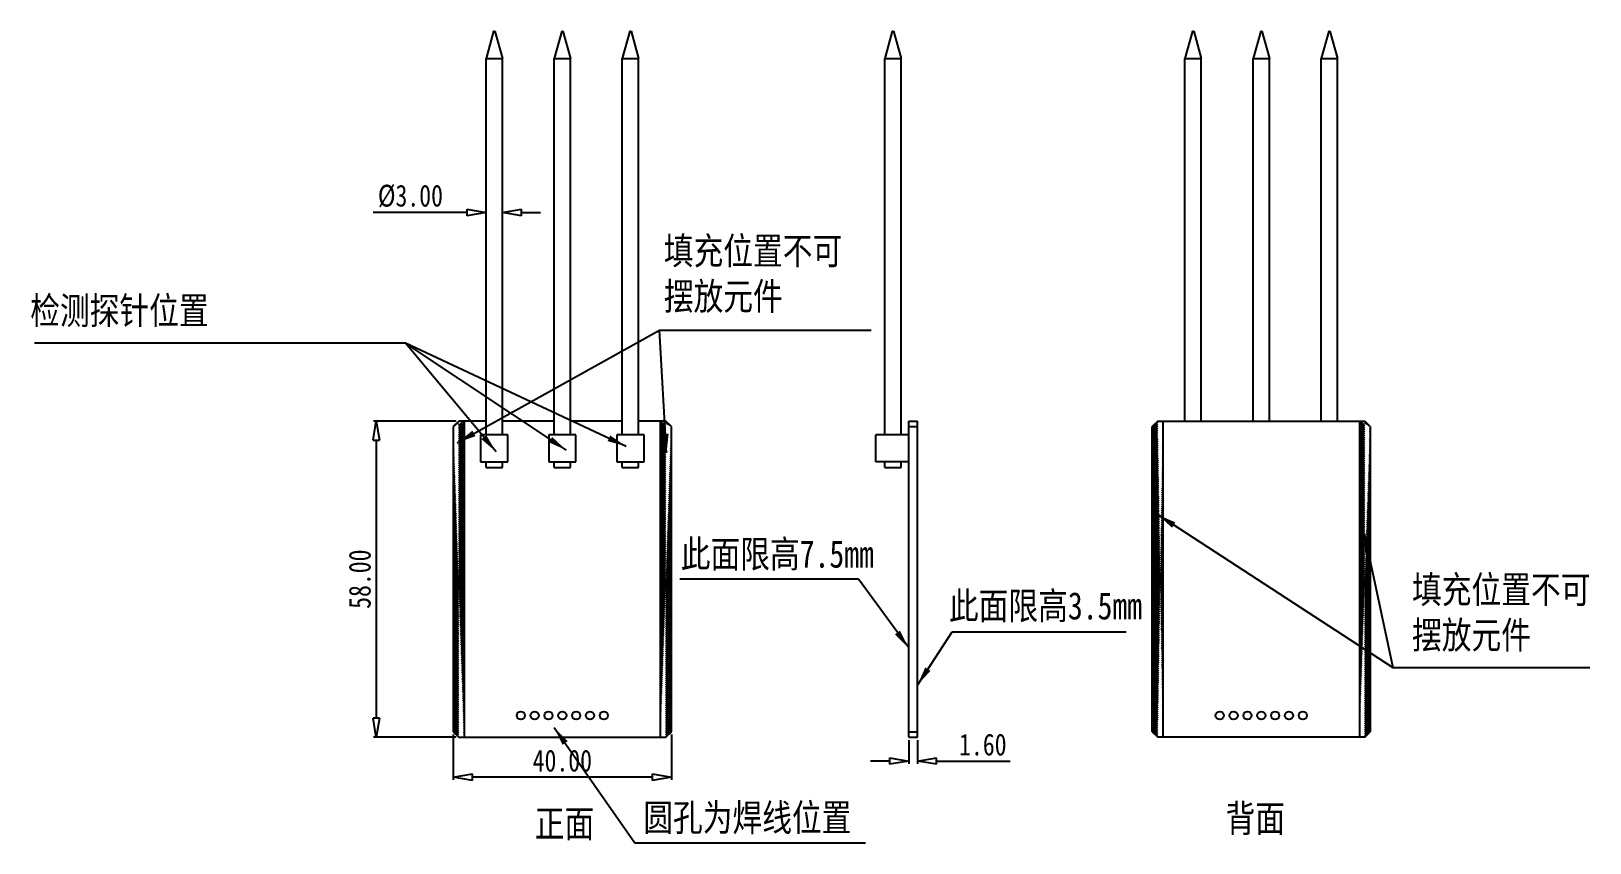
# Model space of a CAD drawing. Header units: inches. Extents: x 212 to 498, y -215 to -66.
import ezdxf

# ---------------------------------------------------------------- set-up
doc = ezdxf.new("R2010")
doc.units = ezdxf.units.IN
doc.header["$LTSCALE"] = 0.64311
doc.header["$MEASUREMENT"] = 0
doc.header["$PDMODE"] = 3
doc.header["$PDSIZE"] = 0.3125
doc.layers.get('0').update_dxf_attribs({"linetype": 'CONTINUOUS'})
doc.layers.get('Defpoints').update_dxf_attribs({"linetype": 'CONTINUOUS'})
doc.layers.add('02___PRT_ALL_AXES', color=7, linetype='CONTINUOUS')
doc.styles.get("Standard").update_dxf_attribs({"font": 'txt', "width": 0.8})
doc.dimstyles.get("Standard").update_dxf_attribs({"dimtxt": 4, "dimasz": 3.5, "dimexe": 0.5, "dimexo": 0.5, "dimgap": 1, "dimtad": 1, "dimzin": 4, "dimdsep": 46, "dimtxsty": 'STANDARD', "dimblk": 'CLOSEDBLANK', "dimcen": 0.09, "dimclrd": 3, "dimclre": 4, "dimadec": 0, "dimazin": 0, "dimtp": 0.01, "dimtm": 0.01, "dimtfac": 1, "dimtofl": 0, "dimtmove": 0, "dimatfit": 3, "dimfxl": 1, "dimtolj": 1, "dimtzin": 4, "dimarcsym": 0})

# ---------------------------------------------------------------- blocks, each defined once
blk = doc.blocks.new('_ClosedBlank')
at = {"color": 0, "linetype": 'ByBlock', "lineweight": -2}
for p, q in [((-1, 0.167), (0, 0)), ((-1, 0.167), (-1, -0.167)), ((0, 0), (-1, -0.167))]:
    blk.add_line(p, q, dxfattribs=at)
blk = doc.blocks.new('*D3')
at = {"color": 4, "lineweight": -2}
for p, q in [((289.86, -137.7), (274.72, -137.7)), ((289.86, -195.7), (274.72, -195.7))]:
    blk.add_line(p, q, dxfattribs=at)
at = {"color": 3, "lineweight": -2}
blk.add_line((275.22, -141.2), (275.22, -192.2), dxfattribs=at)
at = {"layer": 'Defpoints', "color": 0}
for p in [(290.36, -137.7), (275.22, -195.7), (290.36, -195.7)]:
    blk.add_point(p, dxfattribs=at)
at = {"color": 3, "lineweight": -2, "xscale": 3.5, "yscale": 3.5, "zscale": 3.5}
for p, rotation in [((275.22, -137.7), 90), ((275.22, -195.7), 270)]:
    blk.add_blockref('_ClosedBlank', p, dxfattribs=dict(at, rotation=rotation))
at = {"color": 0, "insert": (272.22, -166.7), "char_height": 4, "attachment_point": 5, "rotation": 90}
blk.add_mtext('\\A1;58.00', dxfattribs=at)
blk = doc.blocks.new('*D5')
at = {"color": 4, "lineweight": -2}
for p, q in [((289.36, -195.2), (289.36, -203.51)), ((329.36, -195.2), (329.36, -203.51))]:
    blk.add_line(p, q, dxfattribs=at)
at = {"color": 3, "lineweight": -2}
blk.add_line((325.86, -203.01), (292.86, -203.01), dxfattribs=at)
at = {"layer": 'Defpoints', "color": 0}
for p in [(289.36, -194.7), (329.36, -194.7), (289.36, -203.01)]:
    blk.add_point(p, dxfattribs=at)
at = {"color": 3, "lineweight": -2, "xscale": 3.5, "yscale": 3.5, "zscale": 3.5, "rotation": 180}
blk.add_blockref('_ClosedBlank', (289.36, -203.01), dxfattribs=at)
at = {"color": 3, "lineweight": -2, "xscale": 3.5, "yscale": 3.5, "zscale": 3.5}
blk.add_blockref('_ClosedBlank', (329.36, -203.01), dxfattribs=at)
at = {"color": 0, "insert": (309.36, -200.01), "char_height": 4, "attachment_point": 5}
blk.add_mtext('\\A1;40.00', dxfattribs=at)
blk = doc.blocks.new('*D6')
at = {"color": 4, "lineweight": -2}
for p, q in [((372.9, -196.2), (372.9, -200.56)), ((374.5, -196.2), (374.5, -200.56))]:
    blk.add_line(p, q, dxfattribs=at)
at = {"color": 3, "lineweight": -2}
for p, q in [((369.4, -200.06), (365.9, -200.06)), ((378, -200.06), (391.5, -200.06))]:
    blk.add_line(p, q, dxfattribs=at)
at = {"layer": 'Defpoints', "color": 0}
for p in [(372.9, -195.7), (374.5, -195.7), (374.5, -200.06)]:
    blk.add_point(p, dxfattribs=at)
at = {"color": 3, "lineweight": -2, "xscale": 3.5, "yscale": 3.5, "zscale": 3.5}
blk.add_blockref('_ClosedBlank', (372.9, -200.06), dxfattribs=at)
at = {"color": 3, "lineweight": -2, "xscale": 3.5, "yscale": 3.5, "zscale": 3.5, "rotation": 180}
blk.add_blockref('_ClosedBlank', (374.5, -200.06), dxfattribs=at)
at = {"color": 0, "insert": (386.5, -197.06), "char_height": 4, "attachment_point": 5}
blk.add_mtext('\\A1;1.60', dxfattribs=at)
blk = doc.blocks.new('*D7')
at = {"color": 3, "lineweight": -2}
for p, q in [((291.86, -99.45), (274.63, -99.45)), ((301.86, -99.45), (305.36, -99.45))]:
    blk.add_line(p, q, dxfattribs=at)
at = {"color": 4, "lineweight": -2}
for p, q in [((295.36, -99.55), (295.36, -98.95)), ((298.36, -99.55), (298.36, -98.95))]:
    blk.add_line(p, q, dxfattribs=at)
at = {"layer": 'Defpoints', "color": 0}
for p in [(295.36, -99.45), (295.36, -100.05), (298.36, -100.05)]:
    blk.add_point(p, dxfattribs=at)
at = {"color": 3, "lineweight": -2, "xscale": 3.5, "yscale": 3.5, "zscale": 3.5}
blk.add_blockref('_ClosedBlank', (295.36, -99.45), dxfattribs=at)
at = {"color": 3, "lineweight": -2, "xscale": 3.5, "yscale": 3.5, "zscale": 3.5, "rotation": 180}
blk.add_blockref('_ClosedBlank', (298.36, -99.45), dxfattribs=at)
at = {"color": 0, "insert": (281.49, -96.45), "char_height": 4, "attachment_point": 5}
blk.add_mtext('\\A1;%%C3.00', dxfattribs=at)

msp = doc.modelspace()

# ---------------------------------------------------------------- hatches: boundary and pattern name
h = msp.add_hatch()
h.set_pattern_fill('ANSI31', color=256, scale=2, style=0)
edge = h.paths.add_edge_path()
edge.add_line((290.359, -137.698), (289.359, -138.698))
edge.add_line((291.359, -137.698), (291.359, -195.698))
edge.add_line((289.359, -138.698), (289.359, -194.698))
edge.add_line((289.359, -194.698), (290.359, -195.698))
h = msp.add_hatch()
h.set_pattern_fill('ANSI31', color=256, scale=2, style=0)
edge = h.paths.add_edge_path()
edge.add_line((328.359, -195.698), (329.359, -194.698))
edge.add_line((329.359, -194.698), (329.359, -138.698))
edge.add_line((327.359, -195.698), (327.359, -137.698))
edge.add_line((329.359, -138.698), (328.359, -137.698))
h = msp.add_hatch()
h.set_pattern_fill('ANSI31', color=256, scale=2, style=0)
edge = h.paths.add_edge_path()
edge.add_line((417.582, -194.698), (417.582, -138.698))
edge.add_line((418.582, -137.698), (417.582, -138.698))
edge.add_line((419.582, -195.698), (419.582, -137.698))
edge.add_line((417.582, -194.698), (418.582, -195.698))
h = msp.add_hatch()
h.set_pattern_fill('ANSI31', color=256, scale=2, style=0)
edge = h.paths.add_edge_path()
edge.add_line((456.582, -195.698), (457.582, -194.698))
edge.add_line((457.582, -138.698), (457.582, -194.698))
edge.add_line((455.582, -137.698), (455.582, -195.698))
edge.add_line((457.582, -138.698), (456.582, -137.698))

# ---------------------------------------------------------------- linework, layer by layer
at = {"color": 7, "linetype": 'Continuous'}
for p, q in [((296.759, -66.198), (295.359, -71.198)), ((296.759, -66.198), (296.959, -66.198)), ((296.959, -66.198), (298.359, -71.198)), ((309.259, -66.198), (307.859, -71.198)), ((309.259, -66.198), (309.459, -66.198)), ((309.459, -66.198), (310.859, -71.198)), ((321.759, -66.198), (320.359, -71.198)), ((321.759, -66.198), (321.959, -66.198)), ((321.959, -66.198), (323.359, -71.198)), ((369.896, -66.198), (368.496, -71.198)), ((369.896, -66.198), (370.096, -66.198)), ((370.096, -66.198), (371.496, -71.198)), ((424.982, -66.198), (423.582, -71.198)), ((424.982, -66.198), (425.182, -66.198)), ((425.182, -66.198), (426.582, -71.198)), ((437.482, -66.198), (436.082, -71.198)), ((437.482, -66.198), (437.682, -66.198)), ((437.682, -66.198), (439.082, -71.198)), ((449.982, -66.198), (448.582, -71.198)), ((449.982, -66.198), (450.182, -66.198)), ((450.182, -66.198), (451.582, -71.198)), ((295.359, -140.198), (295.359, -71.198)), ((295.359, -71.198), (298.359, -71.198)), ((298.359, -140.198), (298.359, -71.198)), ((307.859, -140.198), (307.859, -71.198)), ((307.859, -71.198), (310.859, -71.198)), ((310.859, -140.198), (310.859, -71.198)), ((320.359, -140.198), (320.359, -71.198)), ((320.359, -71.198), (323.359, -71.198)), ((323.359, -140.198), (323.359, -71.198)), ((368.496, -71.198), (371.496, -71.198)), ((423.582, -137.698), (423.582, -71.198)), ((423.582, -71.198), (426.582, -71.198)), ((426.582, -137.698), (426.582, -71.198)), ((436.082, -137.698), (436.082, -71.198)), ((436.082, -71.198), (439.082, -71.198)), ((439.082, -137.698), (439.082, -71.198)), ((448.582, -137.698), (448.582, -71.198)), ((448.582, -71.198), (451.582, -71.198)), ((451.582, -137.698), (451.582, -71.198)), ((290.359, -137.698), (289.359, -138.698)), ((289.359, -138.698), (289.359, -194.698)), ((295.359, -137.698), (290.359, -137.698)), ((291.359, -137.698), (291.359, -195.698)), ((307.859, -137.698), (298.359, -137.698)), ((320.359, -137.698), (310.859, -137.698)), ((328.359, -137.698), (323.359, -137.698)), ((327.359, -195.698), (327.359, -137.698)), ((329.359, -138.698), (328.359, -137.698)), ((329.359, -194.698), (329.359, -138.698)), ((372.896, -137.698), (374.496, -137.698)), ((372.896, -195.698), (372.896, -137.698)), ((372.896, -138.698), (374.496, -138.698)), ((374.496, -195.698), (374.496, -137.698)), ((418.582, -137.698), (417.582, -138.698)), ((417.582, -194.698), (417.582, -138.698)), ((418.582, -137.698), (456.582, -137.698)), ((419.582, -195.698), (419.582, -137.698)), ((455.582, -137.698), (455.582, -195.698)), ((457.582, -138.698), (456.582, -137.698)), ((457.582, -138.698), (457.582, -194.698)), ((294.359, -140.198), (294.359, -145.198)), ((299.359, -140.198), (294.359, -140.198)), ((299.359, -145.198), (299.359, -140.198)), ((311.859, -140.198), (306.859, -140.198)), ((306.859, -140.198), (306.859, -145.198)), ((311.859, -145.198), (311.859, -140.198)), ((324.359, -140.198), (319.359, -140.198)), ((319.359, -140.198), (319.359, -145.198)), ((324.359, -145.198), (324.359, -140.198)), ((372.896, -140.198), (366.896, -140.198)), ((366.896, -145.198), (366.896, -140.198)), ((294.359, -145.198), (299.359, -145.198)), ((295.359, -146.198), (295.359, -145.198)), ((298.359, -146.198), (298.359, -145.198)), ((306.859, -145.198), (311.859, -145.198)), ((307.859, -146.198), (307.859, -145.198)), ((310.859, -146.198), (310.859, -145.198)), ((319.359, -145.198), (324.359, -145.198)), ((320.359, -146.198), (320.359, -145.198)), ((323.359, -146.198), (323.359, -145.198)), ((372.896, -145.198), (366.896, -145.198)), ((289.359, -194.698), (290.359, -195.698)), ((290.359, -195.698), (328.359, -195.698)), ((328.359, -195.698), (329.359, -194.698)), ((372.896, -194.698), (374.496, -194.698)), ((372.896, -195.698), (374.496, -195.698)), ((417.582, -194.698), (418.582, -195.698)), ((456.582, -195.698), (418.582, -195.698)), ((456.582, -195.698), (457.582, -194.698))]:
    msp.add_line(p, q, dxfattribs=at)
at = {"layer": '02___PRT_ALL_AXES', "color": 7, "linetype": 'Continuous'}
for p, q in [((295.359, -140.198), (295.359, -71.198)), ((298.359, -140.198), (298.359, -71.198)), ((307.859, -140.198), (307.859, -71.198)), ((310.859, -140.198), (310.859, -71.198)), ((320.359, -140.198), (320.359, -71.198)), ((323.359, -140.198), (323.359, -71.198)), ((368.496, -140.198), (368.496, -71.198)), ((371.496, -140.198), (371.496, -71.198)), ((423.582, -137.698), (423.582, -71.198)), ((426.582, -137.698), (426.582, -71.198)), ((436.082, -137.698), (436.082, -71.198)), ((439.082, -137.698), (439.082, -71.198)), ((448.582, -137.698), (448.582, -71.198)), ((451.582, -137.698), (451.582, -71.198)), ((295.359, -146.198), (295.359, -145.198)), ((298.359, -146.198), (298.359, -145.198)), ((307.859, -146.198), (307.859, -145.198)), ((310.859, -146.198), (310.859, -145.198)), ((320.359, -146.198), (320.359, -145.198)), ((323.359, -146.198), (323.359, -145.198)), ((368.496, -146.198), (368.496, -145.198)), ((371.496, -146.198), (371.496, -145.198)), ((295.359, -146.198), (298.359, -146.198)), ((307.859, -146.198), (310.859, -146.198)), ((320.359, -146.198), (323.359, -146.198)), ((368.496, -146.198), (371.496, -146.198))]:
    msp.add_line(p, q, dxfattribs=at)
for centre in [(301.739, -191.698), (304.279, -191.698), (306.819, -191.698), (309.359, -191.698), (311.899, -191.698), (314.439, -191.698), (316.979, -191.698), (429.962, -191.698), (432.502, -191.698), (435.042, -191.698), (437.582, -191.698), (440.122, -191.698), (442.662, -191.698), (445.202, -191.698)]:
    msp.add_circle(centre, 0.75, dxfattribs=at)

# ---------------------------------------------------------------- texts
at = {"char_height": 5, "attachment_point": 1}
for s, insert in [('{\\fSimSun|b0|i0|c134|p2;\\C6;填充位置不可\\P摆放元件}', (327.974, -103.983)), ('{\\fSimSun|b0|i0|c134|p2;\\C6;检测探针位置}', (211.736, -114.941)), ('{\\fSimSun|b0|i0|c134|p2;\\C6;此面限高7.5mm}', (331.083, -159.582)), ('{\\fSimSun|b0|i0|c134|p2;\\C6;填充位置不可\\P摆放元件}', (465.229, -166.113)), ('{\\fSimSun|b0|i0|c134|p2;\\C6;此面限高3.5mm}', (380.282, -169.08)), ('{\\fSimSun|b0|i0|c134|p2;\\C6;圆孔为焊线位置}', (324.206, -207.924)), ('{\\fSimSun|b0|i0|c134|p2;\\C6;背面}', (431.04, -208.064)), ('{\\fSimSun|b0|i0|c134|p2;\\C6;正面}', (304.299, -209.029))]:
    msp.add_mtext_dynamic_manual_height_columns(s, width=57.01971, gutter_width=1, heights=[0], dxfattribs=dict(at, insert=insert))

# ---------------------------------------------------------------- dimensions: what is measured, and where the dimension line sits
dim = msp.add_linear_dim(base=(295.359, -99.447), p1=(298.359, -100.054), p2=(295.359, -100.054), text='%%C<>', dimstyle='STANDARD')
dim.commit()
dim.dimension.update_dxf_attribs({"geometry": '*D7', "text_midpoint": (281.492, -96.447)})
dim = msp.add_linear_dim(base=(275.223, -195.698), p1=(290.359, -137.698), p2=(290.359, -195.698), angle=90, dimstyle='STANDARD')
dim.commit()
dim.dimension.update_dxf_attribs({"geometry": '*D3', "text_midpoint": (272.223, -166.698)})
for base, p1, p2, picture, middle in [((374.496, -200.055), (372.896, -195.698), (374.496, -195.698), '*D6', (386.496, -197.055)), ((289.359, -203.011), (329.359, -194.698), (289.359, -194.698), '*D5', (309.359, -200.011))]:
    dim = msp.add_linear_dim(base=base, p1=p1, p2=p2, dimstyle='STANDARD')
    dim.commit()
    dim.dimension.update_dxf_attribs({"geometry": picture, "text_midpoint": middle})

# ---------------------------------------------------------------- leaders
for points in [[(290.093, -141.665), (327.207, -121.025)], [(328.485, -143.558), (327.207, -121.025), (366.014, -121.025)], [(321.072, -142.34), (280.591, -123.396), (212.5, -123.396)], [(297.21, -143.352), (280.591, -123.396)], [(310.096, -143.052), (280.591, -123.396)], [(418.581, -154.863), (461.696, -182.891)], [(456.462, -158.252), (461.696, -182.891), (497.854, -182.891)], [(372.896, -179.315), (363.7, -166.711), (330.92, -166.711)], [(374.496, -186.121), (380.904, -176.349), (412.798, -176.349)], [(307.848, -193.883), (322.682, -215.052), (365.004, -215.052)]]:
    msp.add_leader(points, dimstyle='STANDARD', override={"dimgap": 1, "dimtad": 0})

doc.saveas('drawing.dxf')
